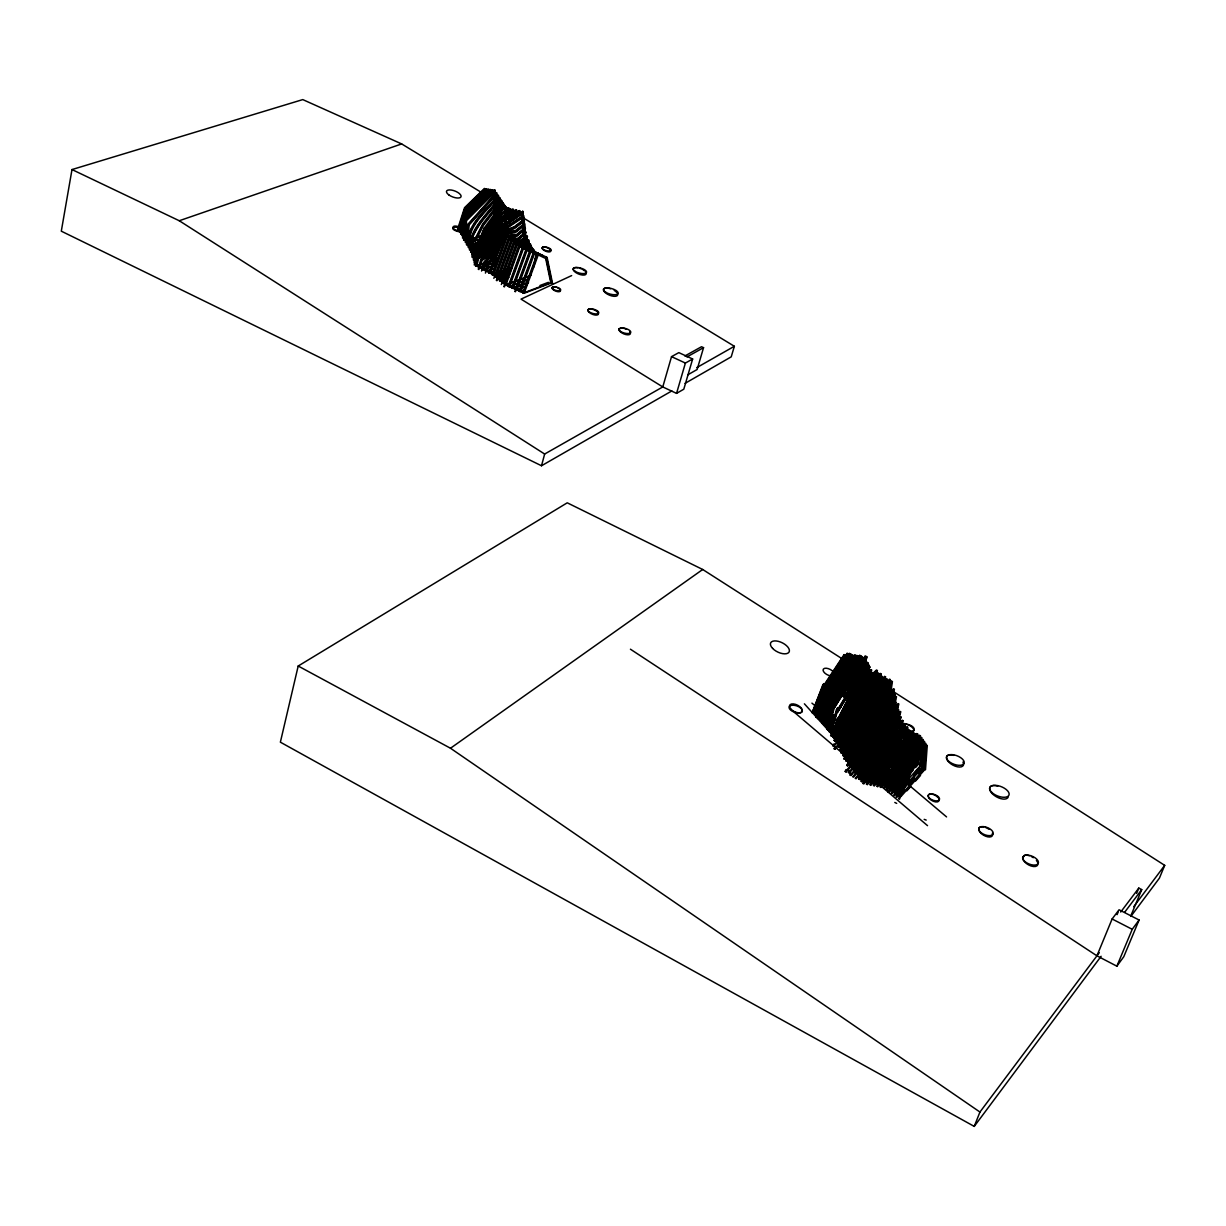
<?xml version="1.0" encoding="UTF-8"?>
<svg xmlns="http://www.w3.org/2000/svg" width="1226" height="1226" viewBox="0 0 1226 1226"><rect width="100%" height="100%" fill="white"/><g stroke="black" fill="none" stroke-linecap="round" stroke-linejoin="round"><path stroke-width="1.5" d="M498.446 209.294L498.476 205.554M499.028 209.569L497.756 197.401C486.569 212.083 467.412 225.14 469.221 245.828L477.895 242.871M499.35 208.374L499.396 204.635M499.947 208.65L499.978 204.911M466.432 244.74L467.612 224.573L496.269 192.559L496.607 195.945M467.029 245.031L468.455 224.802L495.473 194.627L496.269 212.987M467.382 243.146L467.596 233.737M525.724 243.836L525.862 237.706L519.947 241.783M526.674 241.323L526.812 235.882L518.935 241.277M508.315 223.147L508.606 211.73M508.897 223.439L509.204 212.021M509.219 222.871L509.587 208.497L503.365 206.995L491.841 220.404L485.772 229.691L479.764 244.051L474.217 247.284L471.949 257.062M509.847 221.354L510.185 208.788L503.963 207.286L492.423 220.695L486.37 230.105L480.117 245.062L474.799 248.158M522.95 234.718L523.287 225.584L516.146 231.254M523.548 235.009L523.885 225.875L515.303 232.679L502.89 233.001L493.71 257.659L488.822 264.494L486.722 271.36L493.879 268.8M523.854 234.35L524.253 223.638L514.997 230.978L510.614 231.683M524.1 243.56L524.299 238.196M524.513 232.848L524.835 223.929L515.594 231.27L502.078 231.224L492.5 256.939L487.55 263.866L485.358 271.023M1022.653 858.338L1024.292 855.487A8.459 4.337 30.4 0 1 1029.411 855.763M486.875 192.804L487.074 189.019L465.206 210.443L459.673 231.867M463.597 240.081L464.823 217.615L492.607 189.724M464.179 240.373L465.42 217.906L493.189 189.999L493.204 193.677M464.884 232.879L465.298 225.4M504.53 224.174L505.373 209.033L502.308 204.635L505.955 209.309L505.112 224.465M505.418 223.837L506.307 207.945L502.721 202.796L484.439 227.775L478.508 241.583L473.405 244.878L471.55 252.862M506.001 224.128L506.89 208.236L502.721 202.796M467.75 245.491C466.202 223.99 486.278 210.458 497.879 195.103M468.225 247.437C466.125 225.232 486.262 211.025 498.461 195.394L501.373 205.753M468.623 245.537L471.06 229.231M484.791 192.329L485.052 188.697L465.129 207.991L457.528 231.438M925.415 746.864L923.806 769.315L900.099 796.088L919.975 747.553M924.619 769.376L925.431 758.097M925.845 752.473L926.381 744.964L920.312 745.715L898.581 798.8M925.492 769.805L927.27 745.393L921.216 746.159L899.47 799.245M867.272 665.442L865.541 664.615L866.583 662.04L867.364 663.465C854.476 687.28 840.515 710.789 830.63 735.677L831.504 736.106L859.824 707.295M860.667 706.299L867.594 672.553L866.736 672.139L868.315 662.883L867.671 670.683M523.318 235.147L523.763 229.768L515.456 236.633L511.365 236.158M523.916 235.438L524.36 230.059L516.054 236.924L505.051 234.825L490.032 273.107L493.45 271.881M524.345 233.032L524.789 227.76L515.794 235.177L511.962 234.718M524.069 243.882L524.513 238.61M525.096 231.561L525.387 228.051L516.391 235.469L504.284 232.909L488.653 272.877M868.529 671.097L868.958 665.856L868.1 665.442L866.736 672.139M469.022 247.959C470.355 227.561 488.224 213.125 499.488 197.662L500.591 201.079M469.42 249.874C470.125 228.726 488.438 213.784 500.07 197.953L502.292 204.773M469.865 247.943L470.799 239.698M923.791 746.757L921.354 767.491L898.857 792.808M924.68 747.186L922.228 767.92L898.505 794.663L918.366 746.128L924.894 745.301M903.072 730.604L903.669 725.715L898.781 731.554M462.187 235.944L464.761 215.117L490.553 189.386M462.524 238.12L465.344 215.408L491.136 189.678M463.689 230.565L464.148 226.81M464.853 221.17L465.328 217.4M463.566 236.495L464.976 225.216M522.613 246.595L524.253 233.982L523.456 245.001M523.763 244.112L524.207 240.679M524.13 246.119L525.939 232.158L516.621 239.361L525.939 232.158M525.816 247.928L526.46 237.997L519.073 243.085M526.49 249.077L527.41 236.174L519.533 241.583L509.005 236.572L493.833 278.379M528.942 251.422L528.912 240.112L521.862 243.514L511.533 238.61L496.331 280.432M533.678 267.191L536.007 254.41L519.211 246.503M534.766 263.759L536.406 252.862L514.154 242.426M886.413 700.276L888.421 686.208M879.732 723.723L880.268 722.191L844.806 759.277L843.932 758.833L864.085 709.915L873.877 700.169L889.417 679.173L890.291 679.602L887.026 702.452L883.961 711.417M887.609 703.463L888.13 699.831M888.651 696.215L890.459 683.556L875.471 703.831L866.184 713.118L846.814 760.105L847.702 760.534L867.073 713.547L876.36 704.26L891.333 683.97L890.291 691.203M890.26 689.977L891.517 681.196L892.39 681.61L889.861 699.188M888.206 705.686L888.727 702.069M883.379 680.445L880.161 700.582L874.291 718.589L841.174 752.994L842.047 753.438L875.854 718.329L882.475 696.23M883.594 683.388L881.05 699.356L877.218 711.111M883.042 692.675L885.601 676.721L862.338 705.41L842.047 753.438M885.387 685.87L886.536 678.775L863.257 707.509L842.952 755.584L843.825 756.013L876.912 721.486L882.797 703.463L886.337 681.503L885.463 681.089L881.938 703.05L876.054 721.057L877.617 720.811M919.715 766.02L922.902 746.419M923.086 746.91L919.96 766.173L896.191 792.87L916.021 744.335L923.668 743.4M920.588 766.449L923.791 746.849M470.294 250.411L471.627 242.38L475.826 237.415L482.554 224.174L501.097 200.221L503.273 204.711M470.615 252.311L472.408 242.687L476.27 238.105L483.151 224.465M471.704 250.656L472.991 242.978L476.853 238.396L483.611 225.109L501.189 202.413M889.111 697.456L889.708 693.931M881.938 728.75L887.547 711.984L891.486 689.058L890.612 688.644L875.992 708.046L867.165 716.03L846.875 765.407L847.764 765.852L881.371 730.435L880.544 729.914L846.875 765.407M888.681 712.919L892.421 691.173L878.337 709.869M889.861 709.931L890.781 704.644M892.911 692.276L893.524 688.751L878.919 708.168L870.108 716.168L849.787 765.591L850.675 766.035L884.222 730.573L883.716 732.091L846.109 771.92L845.22 771.491L845.817 769.79M890.168 709.716L893.294 691.602L879.211 710.298L870.935 717.823L851.457 765.193L850.583 764.748L870.046 717.394L879.793 708.597L894.398 689.181L893.172 696.23M481.573 192.528L401.668 143.932L302.776 99.597L71.997 169.556L61.3 231.178L541.509 465.757L671.833 390.941M879.165 680.553L880.437 673.411C859.257 693.303 849.296 720.796 838.814 747.14L839.687 747.569L871.839 714.329M876.283 698.268L880.222 676.062L860.131 701.287L840.484 746.741L839.611 746.312L859.257 700.874L879.364 675.649L875.425 697.855L870.245 714.681L838.814 747.14M877.479 695.265L879.073 686.33M879.716 682.759L881.31 673.825C860.131 693.732 850.17 721.225 839.687 747.569M879.134 690.391L879.762 686.821M878.398 699.74L880.314 689.027M880.958 685.457L882.551 676.522C861.388 696.475 851.396 724.014 840.898 750.389L840.009 749.96C850.522 723.585 860.499 696.046 881.678 676.093M855.932 700.644L863.84 657.994L862.108 657.167L862.736 658.822M854.17 701.594L861.786 660.308L862.66 660.722L855.012 702.008L854.17 701.594L830.033 725.899M857.143 689.104L857.832 685.395M858.522 681.687L859.196 677.978M859.886 674.269L862.966 657.58L831.78 707.111L830.906 706.682M831.534 707.004L827.029 727.462L826.171 727.033L830.263 704.996L831.243 703.479L831.872 705.165L860.928 659.894M826.171 727.033L828.623 717.532M828.945 715.8L830.661 706.574M831.243 703.479L831.013 704.735L832.745 705.594M827.029 727.462L831.136 705.425L862.108 657.167M460.624 233.829L464.685 212.634L488.515 189.065M461.206 234.12L465.267 212.926L489.097 189.356M461.42 233.951L462.738 227.009M464.746 216.588L465.405 213.125L473.221 205.386M462.003 234.243L463.658 225.553M464.332 222.09L464.991 218.611M832.193 698.881L859.763 655.19L830.508 700.613L824.991 725.194L831.182 700.46L832.056 700.889M851.426 699.939L859.671 657.09L860.545 657.504L852.269 700.352L851.426 699.939L853.633 691.878M855.733 680.997L860.621 655.604L831.075 702.421L830.201 701.992L831.182 700.46M853.434 697.732L855.533 686.851M856.238 683.219L861.495 656.033L860.545 657.504M834.293 705.287L835.32 703.555L834.462 703.126L827.351 729.593L828.209 730.006L834.308 705.18L865.096 655.987L866.828 656.814L857.051 703.555L856.208 703.142L862.031 673.151M862.767 669.411L865.954 656.4L834.829 707.065L833.956 706.651L835.35 706.222L864.698 659.297M856.208 703.142L857.725 698.651M858.445 694.989L859.165 691.311M863.456 669.258L865.602 658.239M857.051 703.555L863.257 671.695M863.993 667.955L866.828 656.814M871.088 694.575L875.471 672.139L876.345 672.553L871.947 694.989L867.472 710.636L866.613 710.222L871.088 694.575L871.947 694.989M874.077 682.575L874.782 678.989M875.487 675.403L876.544 670.009C855.472 687.985 848.147 716.52 836.868 740.719L838.553 740.32C849.373 717.164 856.315 689.87 876.345 672.553M873.54 690.161L877.402 670.438C856.009 687.648 848.775 715.984 837.68 739.891L836.868 740.719M873.218 696.169L877.801 672.844C856.744 690.866 849.388 719.432 838.094 743.676L838.967 744.105L859.533 697.747L871.134 679.97M877.601 675.373L873.188 697.824L868.698 713.471L867.855 713.057L872.33 697.41L876.728 674.959L877.601 675.373C857.572 692.767 850.599 720.076 839.764 743.278L838.094 743.676M874.429 694.79L878.674 673.258C857.265 690.544 850.016 718.896 838.89 742.849M887.808 718.022L892.436 694.973M848.484 699.065L856.882 657.243L857.756 657.657L849.327 699.479L848.484 699.065L849.296 698.253M849.664 696.414L850.415 692.721M851.15 689.012L853.005 679.786M854.874 670.545L857.832 655.772L829.925 699.877L829.052 699.448M891.777 704.46L893.907 693.809L884.62 706.85L872.391 717.762L851.978 767.614L853.48 767.614L851.978 767.614L883.716 733.96M895.348 695.096L890.091 720.536L884.651 737.194M892.39 712.229L893.11 708.674M893.831 705.134L895.624 696.261L886.321 709.333L874.107 720.275L853.664 770.173L855.166 770.173L853.664 770.173L885.387 736.412M890.95 720.949L895.363 699.188L882.153 716.275L874.889 722.037L874 721.608L887.21 709.762L896.497 696.674L894.352 707.325M860.269 703.709L866.353 673.994M860.621 705.057L861.372 701.441M863.227 692.399L863.962 688.782M867.931 670.883L868.958 665.856M861.464 705.471L868.161 672.905M920.649 744.534L916.65 763.921L892.819 790.555L912.619 742.036M917.171 764.319L919.04 755.308M920.159 749.914L921.278 744.519M921.17 746.726L917.523 764.35L893.708 791L913.523 742.466L922.274 741.439M921.783 746.741L918.044 764.748L915.577 767.507M922.534 743.14L923.27 739.539L913.86 740.627L892.176 793.712M846.047 697.425L854.614 656.646L855.472 657.059L846.89 697.839L846.047 697.425L850.262 680.415M851.013 676.813L853.664 664.185M854.43 660.584L855.564 655.174L829.297 696.583L828.424 696.153M865.357 692.445L869.801 671.526L865.541 673.043L853.878 692.567L833.098 737.332L833.91 737.868L862.813 708.367L863.686 705.027M867.41 685.763L868.544 680.369M866.736 693.364L868.652 684.384M870.95 673.61L871.717 670.009L866.935 671.71L854.66 692.246L847.748 705.456L833.91 737.868M866.445 695.403L870.537 676.231M868.115 690.514L869.648 683.326M871.41 676.645L863.15 712.03L862.307 711.616L834.155 740.412L834.983 740.948L863.901 711.341L872.82 672.967L868.054 674.683L855.763 695.265L848.836 708.49L834.983 740.948M840.714 694.912L849.419 655.144L850.277 655.558L841.572 695.311L840.714 694.912L841.511 694.115M842.323 690.437L845.143 677.58M847.151 668.385L847.963 664.707M829.45 690.437L852.024 654.883L827.948 691.816L819.045 719.248L827.857 693.778M843.197 696.506L851.932 656.753L852.79 657.167L844.04 696.92L843.197 696.506L843.994 695.709M845.204 690.207L849.25 671.833M828.24 694.054L852.882 655.297L828.24 694.054L827.366 693.625M524.084 241.124L524.835 237.752M830.63 698.651L824.133 724.765L830.63 698.651L831.489 699.081M899.761 729.286L901.248 722.696L896.191 729.562M901.708 723.325L902.413 720.198L894.888 730.435L887.946 731.094L866.399 784.288L868.897 781.575M901.876 726.88L903.286 720.627L895.777 730.865L888.835 731.524L867.288 784.732L884.774 765.698M846.86 654.515L847.181 653.121L824.807 687.234L815.367 713.9L814.539 713.379L823.949 686.805L825.052 685.119L825.926 685.549L825.221 687.525L846.86 654.515L847.718 654.929L846.384 660.707M829.312 731.753L833.849 714.789L834.722 715.202L830.186 732.167L829.312 731.753L830.186 730.711M838.201 693.717L847.074 655.006L847.932 655.42L839.044 694.131L838.201 693.717L840.653 685.702M833.849 714.789L832.408 721.057L834.14 721.915M841.465 682.192L843.978 671.22M844.745 667.864L845.572 664.277M840.254 691.556L848.07 657.534M889.187 726.39L894.198 704.567L885.77 716.628M892.114 716.26L885.632 739.232M892.942 712.689L895.409 701.962L886.306 714.973L875.762 722.512L855.212 772.87L856.1 773.315L885.923 741.485M471.78 254.763L474.002 245.169L479.105 241.874M482.738 235.622L466.156 240.74L472.362 252.786L474.6 245.982L479.458 242.84L485.573 228.588L502.905 204.926M472.531 257.353L474.799 247.575L480.362 244.342M830.186 732.167L836.53 709.471L837.634 707.647L838.507 708.076M832.347 724.443L830.937 728.872L831.81 729.301L837.404 709.9L866.583 662.04M862.506 693.318L859.809 704.965L833.282 731.891M862.889 691.648L864.928 682.851M860.652 703.877L862.614 695.464M864.606 686.821L865.433 683.234M865.786 683.265L860.652 705.379L832.822 733.654C842.829 710.712 855.074 688.2 867.472 666.07L866.598 665.641C854.2 687.786 841.971 710.283 831.964 733.24M866.598 679.74L868.238 672.691M861.112 705.977L868.79 672.89M891.348 723.83L896.283 702.391L887.195 715.402L877.172 722.988M891.731 727.968L896.758 706.145L888.344 718.221M895.072 716.045L897.968 703.54L888.881 716.566L878.352 724.122L857.786 774.495L858.675 774.939L886.444 745.147M894.275 721.118L897.647 706.574L889.218 718.651L879.088 726.037L859.426 774.204M896.773 712.904L898.842 703.969L889.769 716.995L885.754 720.474M473.083 258.012L475.014 249.721L481.021 246.533L487.12 231.591L492.76 221.86L504.131 211.01L512.866 209.11L512.897 220.036M473.297 259.973L475.611 250.012L481.619 246.824L487.718 231.883M473.864 260.602L475.826 252.158L482.278 249.031L493.695 223.285L504.928 214.933L516.146 209.799M474.477 258.272L476.194 250.932L481.956 247.867L488.362 232.22L493.664 223.04L504.514 212.665L512.545 210.933L512.575 220.481M474.064 262.594L476.408 252.449L482.875 249.322M474.232 264.923L476.991 253.414L483.213 250.395L494.584 224.542L505.327 216.558L515.84 211.73L516.008 217.017M475.228 263.498L477.22 254.901L484.132 251.82L495.227 224.986L520.008 210.811L520.238 214.519M475.397 265.812L477.788 255.897L484.469 252.924L495.519 226.059L519.15 212.542M475.995 266.103L478.033 257.368L485.389 254.349M472.362 252.786L476.776 266.149L478.584 258.395L485.726 255.468L496.453 227.576L506.951 224.343L522.46 213.355L506.353 224.051L495.856 227.285M842.752 659.174L702.697 569.492L567.24 502.813L298.194 666.024L280.371 742.174L974.241 1126.403L1101.117 956.28M843.764 655.971L844.101 654.546L823.458 685.87L813.007 713.18L812.194 712.658L822.6 685.441L823.765 683.664L824.623 684.093M836.53 689.947L837.864 684.414M840.086 675.22L841.419 669.687M844.852 656.83L836.132 693.058L835.304 692.567L844.009 656.416L844.852 656.83L845.817 655.374M836.914 692.276L845.373 657.213M827.351 729.593L834.462 703.126M828.209 730.006L834.492 706.988L833.619 706.559M918.213 746.144L914.198 762.097L890.337 788.686L910.121 740.167M917.83 749.883L914.627 762.618L912.159 765.361M919.546 744.795L915.071 762.526L891.225 789.13L911.025 740.611L920.879 739.477M917.784 753.959L915.5 763.047L889.693 791.843L911.347 738.757L921.906 737.577M918.703 750.312L920.082 744.856M478.278 269.306L480.822 259.314L487.366 254.977L497.71 227.806L507.947 225.661L523.211 215.408L523.471 220.925M478.876 269.597L481.42 259.621L487.963 255.269M459.091 231.591L464.623 210.167L486.492 188.743M460.424 231.99L465.849 211.01L486.094 191.179M829.573 695.97L821.956 723.049L829.573 695.97L830.446 696.399M831.09 696.307L856.974 655.358L829.45 697.946L822.815 723.478L829.588 699.694M864.989 694.192L861.219 708.659L862.077 709.072L870.675 671.94L866.414 673.457L854.752 692.981L848.147 705.594L834.768 736.933M862.414 706.207L865.004 696.261M892.206 730.834L893.141 727.217M895.011 720.014L897.815 709.195L888.927 722.175L880.084 726.282L858.66 779L859.549 779.445L887.777 749.04L892.62 733.056M892.697 730.589L897.417 712.352L889.202 724.351L880.758 728.367L861.096 776.732M893.08 731.248L898.689 709.624L889.8 722.604L880.988 726.727L859.549 779.445M894.29 730.727L898.658 714.007L890.337 726.344L883.639 729.639M893.739 735.018L895.716 727.508M896.543 724.198L899.93 711.295L891.041 724.29L882.23 728.428L860.775 781.177L861.663 781.621L889.846 751.14M895.164 731.14L899.547 714.436L891.225 726.773L882.797 730.803L849.787 765.591M896.482 728.229L897.524 724.336M898.827 719.218L900.803 711.724L891.823 725.01L883.011 729.163M864.56 701.701L865.418 698.36M862.782 709.808L866.077 697.15M863.073 710.835L866.108 699.218M541.509 465.757L544.65 454.034L662.776 386.941L671.526 356.643L678.836 352.628L692.644 359.003L683.801 389.194L676.553 393.377L662.776 386.941L521.035 299.129L571.653 275.589M481.542 271.053L484.193 261.582L489.94 255.943L499.886 229.523L509.28 228.664L514.2 226.795L523.717 219.531M482.584 269.781L484.791 261.889M868.391 705.87L866.951 710.957L832.975 745.806L833.849 746.236L867.793 711.371M869.418 702.299L871.977 693.349M872.835 693.763L867.472 710.636M869.632 708.705L868.177 713.793L834.186 748.779L835.059 749.209L869.019 714.206L872.023 703.755M870.644 705.119L872.697 697.962M873.05 700.169L874.077 696.583M894.49 734.711L888.85 754.342L864.391 780.824L884.069 732.167L888.314 731.769M896.451 727.892L898.842 719.585L899.715 720.014L897.325 728.321M892.329 744.044L889.172 755.017L882.904 761.806M896.329 730.144L898.26 723.386M899.225 720.045L900.19 716.704L901.064 717.133L898.673 725.486M895.854 733.439L889.708 754.772L865.28 781.269L884.973 732.612L887.793 732.336M890.566 753.622L896.221 733.991M897.202 730.573L898.183 727.156M898.26 734.451L892.313 755.093L867.947 781.575L887.639 732.949L892.543 732.474M892.635 755.752L897.141 740.152M895.516 749.255L899.516 735.385M900.528 731.907L901.524 728.443M901.524 735.998L895.792 755.752L871.502 782.234L891.21 733.638M896.114 756.427L901.907 736.458M902.949 732.826L904.696 723.509L898.306 731.125L891.532 731.784L869.97 784.947L872.468 782.234M676.553 393.377L685.395 363.065L692.644 359.003M905.232 735.385L899.118 756.381L874.92 782.862L894.628 734.297L897.708 733.976M899.44 757.055L905.662 735.677M906.106 735.815L899.991 756.81L875.808 783.307L895.532 734.726L898.597 734.42M900.313 757.484L906.535 736.106M907.746 738.849L902.382 757.193L879.532 782.28M903.21 756.105L905.263 749.101M908.619 739.263L903.255 757.607L879.149 784.119L898.888 735.554L904.834 734.941M905.11 753.025L903.577 758.281L877.617 786.831L899.21 733.715L905.662 733.056L909.922 730.374L911.24 732.045M906.642 747.783L909.707 737.286M684.844 356L701.517 346.728L703.555 347.663L697.119 369.516L687.755 374.849M829.941 692.935L829.067 692.506L828.04 694.085L820.286 720.566L828.086 695.878M829.067 692.506L828.592 694.161L830.324 695.004M829.297 696.583L855.288 656.508L854.706 654.761L828.914 694.514L821.144 720.98L828.945 696.307M911.424 738.236L905.662 757.867L881.617 784.364L901.355 735.83L905.677 735.385M909.998 744.795L905.968 758.526L898.581 766.679M911.776 740.443L906.535 758.296L882.505 784.793L902.244 736.259L905.125 735.968M911.883 741.791L906.842 758.955L880.973 787.506L902.581 734.42L914.412 733.209M913.86 742.634L909.14 758.679L885.172 785.176L904.926 736.673L907.792 736.366M909.953 757.622L913.983 743.906M915.27 741.27L910.014 759.109L886.061 785.621L905.815 737.102L911.531 736.489M915.883 740.887L910.32 759.768L884.528 788.333L906.152 735.263L917.906 734.037M916.45 744.274L911.715 760.335L889.049 785.483M912.527 759.277L916.573 745.546M917.86 742.925L912.588 760.748L888.681 787.307L908.466 738.803L917.385 737.807M916.435 749.408L912.895 761.423L887.164 790.019L908.788 736.949L920.496 735.692M522.353 217.324L734.359 346.284L731.232 356.843L685.028 383.37M886.904 748.626L891.746 732.627M891.746 734.236L887.486 748.32L860.315 777.575L859.426 777.131L886.613 747.906L896.543 711.923L889.34 722.42M892.972 735.906L888.605 750.281L861.434 779.598L862.322 780.043L889.463 750.71L893.846 736.32M891.133 743.615L893.831 734.726M485.419 273.107L488.147 264.157L493.097 257.245M488.224 264.203L486.124 271.069L495.074 267.866M889.754 751.431L891.471 745.806M870.996 713.915L875.778 698.36M871.104 715.095L875.762 699.954M873.969 707.417L871.364 715.877L870.521 715.463M875.042 703.969L876.636 698.774M872.207 716.628L877.004 701.057M872.391 717.762L873.893 717.792L872.391 717.762L877.51 700.965L881.479 678.76L861.372 704.061L841.695 749.561L840.821 749.132L860.483 703.632L880.605 678.346L876.651 700.552L871.456 717.394L840.009 749.96M872.59 718.589L877.862 701.471M833.266 721.486L836.852 710.13M831.81 729.301L837.097 712.567L836.224 712.137M836.822 711.724L837.695 712.153L867.441 662.454M884.881 740.06L888.651 728.091M890.934 725.623L885.463 742.956L853.495 777.146L852.622 776.717L885.08 740.979L855.212 772.87M890.107 733.087L886.873 743.339L888.452 743.063M892.038 728.535L887.118 744.105L866.69 766.02M887.731 743.768L892.589 728.382M456.946 231.162L464.547 207.7L484.469 188.406M825.619 688.138L815.673 717.179L825.619 688.138L826.477 688.552M826.906 688.797L849.511 653.274L825.42 690.177L816.531 717.608L825.328 692.123M826.753 690.79L825.895 690.361L824.837 691.985L825.696 692.414L850.369 653.688M829.021 690.192L828.148 689.763L827.09 691.387L818.186 718.819L826.983 693.349M828.148 689.763L827.565 691.571L828.424 692M877.341 718.62L879.532 711.892M880.636 708.536L882.276 703.509M882.981 734.742L888.406 718.084L892.773 696.307L879.563 713.348M884.82 730.543L883.195 735.539L848.407 772.472L849.296 772.901L884.053 735.952L887.9 724.168M887.609 722.007L889.279 716.888M873.28 718.191L852.852 768.058L883.839 735.156L889.264 718.497L893.647 696.736L880.452 713.777L873.173 719.524L872.284 719.095L885.494 707.279L894.796 694.222L889.019 720.735M887.057 731.278L884.865 737.991L850.093 775.031L850.982 775.476L886.214 736.918M889.861 724.29L885.509 737.608L854.537 770.602L875.609 720.306L874.107 720.275L874.996 720.704M890.704 723.187L891.823 719.754M489.251 273.168L504.453 234.534M491.626 266.226L489.435 272.816L494.568 270.961M831.504 736.106C841.388 711.218 855.334 687.694 868.207 663.864L866.491 663.036M832.975 745.806L833.527 744.151M833.849 746.236L834.37 744.672M834.186 748.779L834.753 747.124M835.059 749.209L835.596 747.645M881.663 726.589L883.333 721.578M884.452 718.237L885.57 714.896M883.272 729.056L888.084 714.712M883.961 728.397L885.632 723.386M887.317 718.375L889.555 711.693M889.54 713.333L883.532 731.263L882.659 730.849M879.303 720.704L885.279 703.264L888.36 681.533L873.372 701.793L874.245 702.222L889.233 681.947L886.137 703.678L879.563 722.865M880.053 719.892L881.279 716.321M883.103 710.957L886.168 702.038M880.881 720.398L882.72 715.019M881.371 722.712L886.75 707.019M883.333 718.329L884.559 714.758M885.785 711.187L887.011 707.617M887.609 707.433L881.617 724.872L846.905 761.361L846.017 760.932L866.2 711.984L875.992 702.222L891.517 681.196M887.256 709.839L889.111 704.46M846.109 771.92L846.676 770.326M814.539 713.379L825.052 685.119M815.367 713.9L824.623 689.211M824.117 689.211L824.975 689.64L848.04 653.535M491.933 274.731L506.491 234.549L517.219 239.652M492.53 275.022L507.104 234.84M507.212 236.649L493.358 274.854L512.269 268.019M848.407 772.472L849.036 770.725M849.296 772.901L849.879 771.261M495.074 276.938L509.618 236.879M509.725 238.672L495.84 276.892L509.587 271.896M496.928 280.723L512.131 238.901M499.472 280.739L514.046 240.633M500.07 281.03L514.659 240.924M514.767 242.733L500.836 280.984L507.702 278.471M501.327 284.524L516.575 242.671M502.568 283.083L517.173 242.963M503.84 286.577L519.104 244.71M504.438 286.884L519.701 245.001M519.809 246.794L505.848 285.091L529.847 276.218M850.093 775.031L850.721 773.299M850.982 775.476L851.564 773.836M508.146 286.47L522.782 246.334L543.026 255.682M508.744 286.761L523.395 246.641M523.487 248.434L509.51 286.715L528.329 279.743M511.809 288.095L526.475 247.974M512.407 288.401L527.073 248.265M527.18 250.058L513.188 288.355L528.544 282.624M514.843 291.466L530.153 249.598M515.441 291.773L530.766 249.905M530.858 251.698L516.851 289.98L525.372 286.792M519.15 291.359L533.846 251.238L547.102 257.399L552.62 283.742M519.747 291.65L534.444 251.529M534.551 253.322L520.514 291.604L523.916 290.317M495.672 258.226L504.882 233.201M522.812 292.983L537.524 252.878M523.425 293.29L538.137 253.169M538.229 254.962L524.192 293.229L551.348 282.976L546.26 258.747L537.616 254.671M493.113 257.368L502.675 231.515M490.446 256.632L500.499 229.814L509.878 228.956L514.797 227.086L524.314 219.806L524.391 232.48M812.194 712.658L823.765 683.664M823.136 688.001L813.007 713.18M490.553 235.561L483.872 252.633L477.19 255.606M974.241 1126.403L979.942 1112.043L1099.293 952.694M489.159 233.737L482.615 250.104L476.393 253.108M860.208 776.288L879.87 727.938L883.364 726.466M862.215 778.755L882 730.068M861.663 781.621L883.118 728.857L891.93 724.719M863.104 779.184L882.889 730.512L891.317 726.466M873.387 785.575L894.949 732.443L901.57 731.799L906.872 726.681M878.965 781.943L897.984 735.125M907.133 732.32L906.826 729.133L901.662 734.098L880.084 787.077L882.551 784.349M875.609 723.984L856.009 772.028L856.882 772.472M856.1 773.315L876.651 722.942L883.502 718.605M856.851 772.579L876.498 724.413L886.659 717.057L895.087 704.981L890.061 726.803L885.203 742.19L884.344 741.776M858.675 774.939L879.257 724.566L886.076 720.214M887.793 786.877L907.562 738.359M888.804 791.398L910.458 738.328L921.033 737.163M891.287 793.268L912.956 740.197L922.396 739.109M893.769 795.138L915.47 742.052L923.776 741.086M852.591 767.185L873.004 717.363M873.893 717.792L853.664 767.185L852.76 766.771M854.277 769.744L874.72 719.877M875.609 720.306L855.35 769.744L854.445 769.33M896.099 796.931L917.799 743.845L924.986 742.971M897.616 794.218L917.462 745.684M896.988 797.375L918.703 744.289L925.875 743.4L922.963 768.074L918.013 773.652M844.806 759.277L864.974 710.344M846.905 761.361L867.088 712.413L876.866 702.651L892.39 681.61M847.764 765.852L868.054 716.459L867.165 716.03M850.675 766.035L870.996 716.612M1096.933 955.82L1112.105 918.979L1119.077 909.769L1139.092 920.006L1123.782 956.709L1116.871 966.18L1096.933 955.82L630.425 649.198M1117.07 914.642L1118.403 911.393M1136.594 893.402L1138.801 888.099L1141.728 889.586L1130.724 916.098M881.387 683.924L1164.7 865.357L1159.428 878.107L1130.847 916.42M841.174 752.994L861.449 704.981L884.728 676.292M883.67 678.606L861.464 705.961L841.971 752.166L842.844 752.595L862.353 706.391L884.528 679.035L881.019 700.996L875.149 719.003L874.291 718.589M885.463 681.089L863.273 708.505L843.749 754.741L844.622 755.17L864.146 708.935L886.337 681.503M843.825 756.013L864.146 707.938L887.409 679.189L883.685 702.237L877.126 722.298L876.268 721.884L876.789 720.29L842.952 755.584M1116.871 966.18L1132.226 929.308L1139.092 920.006M837.741 741.148L858.292 694.851L869.878 677.12M834.967 739.585L848.361 708.199L854.982 695.586L866.659 676.016L869.495 675.005M835.841 740.014L849.235 708.628L855.855 696L867.533 676.445L871.778 674.898M489.082 233.798L494.293 223.576L505.526 215.209L516.728 210.09L516.912 215.607M473.665 233.676L481.067 221.339L498.875 199.623L500.79 205.462M833.45 708.705L834.492 706.988M837.619 710.421L864.575 666.193M837.695 712.153L867.364 663.465L870.046 667.511L868.207 663.864M834.829 707.065L835.35 706.222M835.488 704.184L864.851 657.259M831.78 707.111L861.786 660.308M863.84 657.994L862.889 659.481L862.016 659.067M831.075 702.421L860.376 656.875L859.518 656.462M829.925 699.877L857.572 657.059M857.756 657.657L858.706 656.186L849.327 699.479M830.446 693.042L853.465 657.55L855.196 658.393M855.472 657.059L856.422 655.604L846.89 697.839M825.696 692.414L850.078 655.036M850.277 655.558L851.227 654.102L841.572 695.311M852.79 657.167L853.74 655.711L844.04 696.92M824.975 689.64L847.718 654.929M847.932 655.42L848.898 653.948M824.792 684.736L842.798 657.412M844.959 654.96L823.489 688.46L822.631 688.031M824.654 686.683L843.657 657.826M865.357 780.824L862.859 783.537L884.39 730.313L891.501 729.654L900.19 716.704M891.823 730.037L898.842 719.585M890.045 755.446L863.748 783.981L885.279 730.757L892.375 730.083L901.064 717.133M891.7 731.953L899.715 720.014M899.823 711.586L890.934 724.581L882.122 728.734M894.474 698.759L881.279 715.846M875.41 709.731L889.509 691.066L885.8 712.781L879.808 730.696L880.666 731.11L886.674 713.195L890.382 691.479L876.283 710.16L868.008 717.685L848.561 765.009L847.672 764.58L867.119 717.256L876.866 708.459L891.486 689.058M503.319 203.087L485.573 228.588M895.057 732.734L902.121 723.11L893.187 755.523L868.82 782.019L888.528 733.378L891.792 733.056M874.245 702.222L864.958 711.478L845.603 758.434L844.729 758.005L864.069 711.049L874.751 700.598L890.291 679.602M1133.713 906.719L1164.7 865.357M1124.809 912.052L1141.728 889.586M1120.717 912.037L1138.801 888.099M483.013 224.818L501.695 200.512L503.871 205.003M838.921 726.144L839.887 724.949L839.013 724.535M839.994 729.209L840.959 728.014L840.086 727.6M499.472 199.915C488.684 214.734 471.489 228.603 470.462 248.234L474.002 247.024M468.209 224.864L496.852 192.85L497.771 212.389M899.669 731.983L904.558 726.144L896.666 756.181L872.391 782.678L892.114 734.067L895.271 733.761M472.225 242.671L476.408 237.706M479.105 217.86L497.174 197.125M906.903 790.831L910.627 786.632M915.577 781.023L920.527 775.414M898.214 795.981L901.938 791.797M909.355 783.429L914.305 777.836M899.608 790.034L894.658 795.582L916.358 742.496L924.649 741.515M903.301 785.866L909.477 778.939M913.186 774.771L919.347 767.828M893.417 792.333L897.11 788.195M899.562 785.437L902.029 782.678M905.723 778.541L913.125 770.265M893.723 785.912L897.417 781.805M899.869 779.062L909.707 768.104M888.727 786.862L886.275 789.59L907.899 736.519L919.623 735.263M891.179 784.134L894.857 780.058M897.309 777.33L900.987 773.238M903.439 770.526L905.891 767.798M908.343 765.07L912.021 760.994M886.107 785.176L883.639 787.889L905.248 734.818L917.017 733.608M888.559 782.449L892.237 778.372M894.704 775.66L897.156 772.932M900.849 768.855L904.527 764.779M906.979 762.066L909.447 759.338M885.019 781.636L888.712 777.56M891.179 774.832L896.114 769.407M887.915 771.062L874.276 786.019L895.854 732.872L902.459 732.229M892.865 765.637L899.072 758.833M887.854 774.158L876.728 786.387L898.306 733.271L904.773 732.627L909.033 729.945L910.366 731.615M890.337 771.445L900.221 760.564M884.544 773.345L887.026 770.633M893.233 763.844L895.716 761.131M887.256 762.986L893.509 756.181M874.95 779.521L878.69 775.445M881.172 772.717L883.67 770.005M888.651 764.58L892.375 760.503M871.395 778.847L876.391 773.422M878.889 770.694L881.387 767.982M886.383 762.557L890.137 758.48M867.87 778.112L871.625 774.035M875.379 769.959L880.406 764.534M888.697 750.005L861.541 779.307L862.43 779.751L889.57 750.419M864.621 777.023L874.874 765.943M877.448 763.185L888.988 750.726M858.66 779L866.368 770.725M868.928 767.951L880.483 755.523M857.786 774.495L887.609 742.542M864.131 768.748L855.196 778.341L856.085 778.771L885.433 747.262M845.22 771.491L862.093 753.638M864.698 750.894L882.858 731.677M846.017 760.932L880.758 724.459L882.322 724.198M843.932 758.833L878.705 722.451M840.898 750.389L873.065 717.041M868.698 713.471L869.449 712.704M866.613 710.222L867.364 709.456M835.212 735.171L861.985 707.877M834.492 731.753L838.369 727.815M840.944 725.21L847.381 718.666M857.694 708.184L860.269 705.563M466.738 241.032L466.447 220.649L494.354 192.421L465.849 220.358L465.926 225.553M465.236 242.334L464.899 220.113L494.66 190.045L495.718 213.247M465.819 242.625L465.497 220.404L495.243 190.321M465.711 217.937L468.301 215.332M481.297 202.275L490.385 193.126M466.294 218.228L492.27 192.099M852.269 700.352L853.081 699.54M465.558 215.515L469.573 211.516M477.588 203.516L484.27 196.85M466.141 215.807L490.201 191.792M465.987 213.401L488.147 191.486M839.044 694.131L839.841 693.349M816.286 715.279L817.895 715.019M887.869 791.889L890.474 789.314M893.095 786.724L902.734 777.223M484.806 262.165L490.538 256.249M465.252 210.734L472.01 204.114M480.102 196.175L485.496 190.888M484.04 190.873L465.696 208.635L458.861 229.737L462.386 228.572M465.114 208.343L476.899 196.926M902.075 732.428L907.761 727.11L908.098 730.757M493.067 222.749L503.917 212.374L511.962 210.642L511.993 220.19M517.541 239.744L524.253 233.982M516.79 241.185L524.851 234.273M494.001 224.251L504.729 216.266L515.257 211.439L515.472 218.489M477.435 257.077L484.791 254.043L495.549 226.074L506.614 222.672L522.69 211.286L525.08 232.112M477.987 258.104L485.128 255.161L496.147 226.366L507.212 222.963L523.287 211.577M298.194 666.024L450.494 748.243L702.697 569.492M481.404 260.142L487.779 255.897L498.308 228.097L508.545 225.952L523.793 215.684L523.977 219.362M474.018 245.69L478.86 242.549L484.439 227.775M884.452 721.608L878.199 725.593L858.583 773.652L859.472 774.096M906.229 734.052L909.048 732.29L910.228 733.761M696.736 367.647L734.359 346.284M890.444 726.037L883.747 729.332M885.111 725.731L888.314 723.922M507.61 227.071L522.337 217.217L522.889 228.618M686.897 356.95L703.555 347.663M496.438 224.971L518.552 212.251L518.767 215.791M475.596 250.625L481.358 247.575L487.764 231.929L493.358 222.151L504.714 211.286L513.464 209.401L513.479 218.504M522.429 243.882L527.486 241.445L527.916 244.756M521.341 245.001L528.084 241.737L528.743 246.702M521.265 243.208L528.314 239.821L528.697 242.702M476.623 254.61L483.534 251.529L494.63 224.695L519.41 210.535L519.64 214.244M510.552 229.446L513.97 228.159L522.812 221.4L522.889 234.442M519.916 291.298L525.019 289.382M539.9 285.535L548.359 282.348M516.253 289.673L526.475 285.842M512.575 288.049L527.946 282.317M508.913 286.424L529.448 278.808M498.905 257.828L476.194 265.858L492.76 274.547L505.25 284.8L530.965 275.298M502.737 282.746L506.169 281.474M506.767 281.781L503.334 283.037L517.28 244.756L522.46 247.192M497.741 278.639L509.771 274.256M508.652 275.176L498.338 278.946L512.238 240.694L526.536 247.376L532.038 247.805L534.551 250.732M500.239 280.693L508.821 277.551M495.243 276.601L510.721 270.977M492.76 274.547L511.671 267.712M871.962 672.553L867.18 674.269L854.89 694.851L847.963 708.061L834.155 740.412L835.029 740.841M497.679 261.644L480.086 267.881L482.002 260.433L488.377 256.188L498.584 229.385L508.192 227.362L522.935 217.508L523.104 221.308M482.814 269.337L495.212 264.908M495.81 265.199L483.412 269.628L485.404 262.456L491.044 256.924L500.744 231.193L509.449 230.381L514.568 228.45L523.41 221.691L523.487 234.733M476.776 266.149L497.741 258.732M483.718 264.464L488.959 262.609M479.504 267.59L497.082 261.353M870.843 669.595L866.077 671.296L853.786 691.832L846.875 705.027L833.098 737.332L833.956 737.745M477.328 256.786L485.956 253.782M478.094 257.016L485.327 254.487M472.96 253.077L488.546 247.683M476.669 254.15L485.542 251.069M486.124 251.361L473.726 255.667L475.397 248.449L480.699 245.353L486.967 230.396L492.745 221.538L503.702 208.788L509.25 210.121M71.997 169.556L179.257 220.741L401.668 143.932M475.826 251.591L487.963 247.391M472.102 244.357L480.791 241.399M471.014 241.905L480.071 238.84M480.653 239.116L467.98 243.438L469.052 225.094L496.055 194.903L496.852 213.263M469.711 239.545L482.155 235.346M459.934 230.044L462.401 229.231M463.566 227.699L458.279 229.446L464.01 237.675M523.625 246.901L529.709 245.476L531.164 249.261M523.594 245.154L529.862 243.698L530.965 246.579M502.798 228.082L506.001 227.408M514.705 232.388L506.982 232.955M914.78 736.136L916.849 735.922M901.677 733.976L913.523 732.78M500.147 230.902L508.851 230.09M525.908 248.817L531.333 249.23L533.586 251.836M525.939 247.085L531.44 247.514L533.954 250.441M503.12 208.512L508.667 209.83M924.174 819.366L926.197 820.087M522.966 291.911L506.031 284.401L493.618 274.226L477.527 265.781L475.933 260.341M505.25 284.8L523.579 292.937L550.75 282.67L545.662 258.441M671.526 356.643L685.395 363.065M522.889 248.127L538.321 255.192M506.614 236.357L513.219 239.484M509.127 238.38L524.192 245.445L530.46 243.989L532.099 248.311M868.192 668.752L869.05 669.166L867.472 666.07M868.544 678.284L869.418 678.698M869.801 681.135L870.675 681.549M864.974 658.04L865.847 658.454M864.591 660.032L865.449 660.446M858.568 657.933L860.3 658.776M851.733 656.232L852.591 656.646M855.763 658.117L857.495 658.944M867.349 664.446L866.491 664.032L865.449 676.921L866.307 677.334M848.254 656.079L849.97 656.906M850.783 657.703L852.499 658.531M860.223 668.814L861.081 669.227M871.364 694.146L872.238 694.56M873.173 696.644L874.046 697.073M881.096 701.747L881.969 702.176M866.966 695.908L867.824 696.322M873.877 700.169L874.751 700.598M493.94 200.129L497.894 202.459M875.992 702.222L876.866 702.651M857.48 695.219L858.353 695.648M875.471 703.831L876.36 704.26M886.689 711.57L887.547 711.984M858.721 698.115L859.595 698.544M875.992 708.046L876.866 708.459M861.464 705.961L862.353 706.391M847.089 699.985L847.963 700.398M847.442 700.245L848.3 700.674M863.273 708.505L864.146 708.935M851.181 707.923L852.055 708.352M852.422 710.835L853.296 711.264M891.501 729.654L892.375 730.083M904.926 736.673L905.815 737.102M901.355 735.83L902.244 736.259M855.794 718.865L856.683 719.294M857.602 721.409L858.476 721.853M893.386 740.381L894.26 740.81M838.523 692.322L839.335 692.889M841.021 693.518L841.864 693.931M846.323 696.062L847.135 696.659M843.503 695.127L844.331 695.617M857.005 702.329L857.863 702.743M823.949 686.805L824.807 687.234M892.528 741.546L893.402 741.975M839.979 706.559L840.837 706.988M833.45 704.751L835.182 705.609M830.263 704.996L832.01 705.854M836.53 709.471L838.278 710.329M837.68 739.891L838.553 740.32M867.625 758.036L868.514 758.465M869.648 760.488L870.537 760.917M812.976 711.892L813.834 712.306M816.976 714.789L817.834 715.202M819.489 716.413L820.347 716.842M831.519 722.191L833.251 723.049M821.527 718.221L822.385 718.651M816.455 716.413L817.313 716.827M818.968 718.053L819.826 718.467M821.068 719.769L821.926 720.198M823.136 720.765L823.995 721.195M825.267 722.528L826.125 722.957M822.753 722.252L823.611 722.666M824.96 723.938L825.818 724.367M827.014 726.175L827.872 726.604M828.163 728.765L829.021 729.194M827.841 729.102L828.699 729.531M830.14 730.926L830.998 731.355M894.811 802.448L896.696 803.382M1112.105 918.979L1132.226 929.308M506.047 207.409L519.088 215.347M815.321 712.612L816.148 713.134M179.257 220.741L544.65 454.034M850.798 664.339L860.453 670.515M863.671 672.584L878.168 681.855M450.494 748.243L979.942 1112.043M460.639 227.729L462.784 229.86M811.934 703.126L884.329 764.304M891.563 770.434L946.564 816.914M792.303 710.559L846.109 756.365M849.02 758.833L853.388 762.541M856.3 765.024L927.53 825.65M804.394 703.816L840.454 743.891M908.159 731.861L909.355 733.332M460.991 231.576L463.167 234.702M500.591 202.121L502.246 205.539M529.111 245.185L530.567 248.97M546.505 257.108L552.022 283.436M497.511 198.765L498.492 203.685M905.953 728.704L906.244 731.891M522.69 211.286L523.517 220.619M524.161 228.082L524.498 231.821M522.46 213.355L523.073 220.45M521.862 213.063L522.95 225.492M524.146 223.04L524.575 232.235M494.66 190.045L494.737 193.861M494.86 199.593L495.181 214.872M494.354 192.421L494.798 213.186M493.802 193.739L494.293 216.542M524.421 237.921L524.437 241.537M497.128 201.033L497.174 208.405M617.521 293.612A7.632 3.203 22.6 0 1 611.82 295.956A7.632 3.203 22.6 0 1 603.468 290.102A7.632 3.203 22.6 0 1 610.594 288.754M614.195 290.409A7.632 3.203 22.6 0 1 616.816 292.554M585.4 271.697A6.973 2.912 22.3 0 1 582.365 275.038A6.973 2.912 22.3 0 1 573.507 270.318A6.973 2.912 22.3 0 1 578.059 267.789M579.745 268.249A6.973 2.912 22.3 0 1 581.446 268.923M583.024 269.766A6.973 2.912 22.3 0 1 584.373 270.716M452.869 228.802A5.195 1.916 14 0 0 456.317 230.978A5.195 1.916 14 0 0 461.267 231.591L458.984 231.407A5.226 2.191 21 0 1 453.007 227.162A5.226 2.191 21 0 1 459.489 227.101M452.976 227.791A5.195 1.916 14 0 1 459.29 227.852M462.279 229.446A5.195 1.916 14 0 1 462.754 230.028M487.044 249.322A4.935 2.069 21.4 0 1 485.281 247.974M597.997 312.538A5.64 2.406 22.5 0 1 593.108 314.561A5.64 2.406 22.5 0 1 588.419 309.335A5.64 2.406 22.5 0 1 597.277 311.726M629.781 331.771A6.161 2.651 22.9 0 1 625.98 334.591A6.161 2.651 22.9 0 1 618.931 329.38L620.739 328.016A6.161 2.651 22.9 0 1 626.348 329.242M559.93 289.52A4.444 1.885 22.1 0 1 557.6 291.65A4.444 1.885 22.1 0 1 552.129 288.279A4.444 1.885 22.1 0 1 556.343 287.313M557.432 287.742A4.444 1.885 22.1 0 1 559.286 288.892M493.802 211.991A4.598 1.885 21.3 0 1 493.771 213.968M913.784 729.884A6.222 3.111 28 0 1 910.382 732.213M905.999 730.589A6.222 3.111 28 0 1 904.696 729.669M903.639 728.642A6.222 3.111 28 0 1 902.888 727.585M902.505 726.589A6.222 3.111 28 0 1 902.505 725.7L903.593 724.474A6.222 3.111 28 0 1 908.864 725.133A6.222 3.111 28 0 1 913.401 728.872M834.048 736.274A6.636 3.417 27.5 0 1 839.871 733.209A6.636 3.417 27.5 0 1 845.082 740.458A6.636 3.417 27.5 0 1 834.86 737.408M891.517 770.235A6.682 3.433 28.2 0 1 884.452 770.035A6.682 3.433 28.2 0 1 879.716 764.288A6.636 3.28 20.2 0 0 884.758 769.223A6.636 3.28 20.2 0 0 892.007 768.917M881.862 762.541A6.682 3.433 28.2 0 0 880.053 763.461A6.636 3.28 20.2 0 1 881.862 762.48M883.195 762.511A6.682 3.433 28.2 0 1 887.869 764.089M883.241 762.357A6.636 3.28 20.2 0 1 889.555 764.288M890.781 765.208A6.636 3.28 20.2 0 1 892.344 768.12M792.808 711.555A6.958 3.402 18.9 0 1 791.444 705.287A6.958 3.402 18.9 0 1 802.141 709.839A6.958 3.402 18.9 0 1 794.463 712.275M1037.84 863.38A8.459 4.337 30.4 0 1 1031.051 865.985A8.459 4.337 30.4 0 1 1022.668 858.353M1031.403 856.576A8.459 4.337 30.4 0 1 1033.319 857.694M1036.414 860.483A8.459 4.337 30.4 0 1 1037.365 861.97M992.355 833.19A7.708 3.954 29.7 0 1 987.742 836.852A7.708 3.954 29.7 0 1 979.022 830.584A7.708 3.954 29.7 0 1 983.62 826.906M985.413 827.397A7.708 3.954 29.7 0 1 988.953 829.282M1008.308 796.716A10.36 5.195 29.4 0 1 998.608 797.896A10.36 5.195 29.4 0 1 989.627 788.931A10.36 5.195 29.4 0 1 997.749 786.157M938.779 798.708A6.038 3.111 28.9 0 1 933.277 801.268A6.038 3.111 28.9 0 1 928.833 794.54A6.038 3.111 28.9 0 1 938.089 797.666M962.977 762.051A9.41 4.705 28.7 0 1 957.46 766.817A9.41 4.705 28.7 0 1 946.625 758.756A9.41 4.705 28.7 0 1 953.997 755.385M909.278 730.941A6.191 2.973 20.1 0 0 913.401 727.386A6.191 2.973 20.1 0 0 903.593 724.474L902.489 725.685A6.191 2.973 20.1 0 0 902.535 726.497M904.88 729.179A6.191 2.973 20.1 0 1 902.964 727.401M867.15 695.341A6.161 3.08 27.4 0 1 870.383 700.506A6.161 3.08 27.4 0 1 864.161 700.674M861.449 698.989A6.161 3.08 27.4 0 1 859.702 696.95M859.334 695.985A6.161 3.08 27.4 0 1 862.813 693.747M833.818 675.235A6.099 3.05 26.8 0 1 824.776 673.059A6.099 3.05 26.8 0 1 826.186 668.216A6.099 3.05 26.8 0 1 834.262 673.702M1022.699 857.127L1022.668 858.277A8.398 4.199 22.4 0 0 1033.518 865.081A8.398 4.199 22.4 0 0 1036.874 859.288A8.398 4.199 22.4 0 0 1024.292 855.487L1022.699 857.127M926.304 747.293L924.68 769.744L900.987 796.532L920.864 747.998L926.304 747.293M905.585 723.938L896.988 756.856L870.858 785.391L892.421 732.213L899.194 731.554L905.585 723.938M619.161 328.737L618.931 329.319A6.115 2.375 15.6 0 0 626.302 333.457A6.115 2.375 15.6 0 0 630.041 330.759A6.115 2.375 15.6 0 0 620.739 328.016L619.161 328.737M542.674 247.223L542.244 247.591A4.643 1.916 21.9 0 0 546.919 251.636A4.643 1.916 21.9 0 0 550.428 249.859A4.643 1.916 21.9 0 0 543.363 247.039L542.26 247.575A4.613 1.701 14.8 0 0 547.148 250.824A4.613 1.701 14.8 0 0 550.612 249.077A4.613 1.701 14.8 0 0 543.348 247.024L542.674 247.238M605.721 292.263A7.601 2.866 15.4 0 0 617.981 293.704A7.601 2.866 15.4 0 0 608.801 288.003A7.601 2.866 15.4 0 0 605.721 292.263M575.163 271.36A6.942 2.59 15.1 0 0 586.396 272.708A6.942 2.59 15.1 0 0 578.09 267.559A6.942 2.59 15.1 0 0 575.163 271.36M589.2 311.879A5.609 2.161 15.3 0 0 598.472 313.32A5.609 2.161 15.3 0 0 592.357 308.967A5.609 2.161 15.3 0 0 589.2 311.879M553.355 289.351A4.429 1.686 14.9 0 0 560.543 290.194A4.429 1.686 14.9 0 0 555.286 286.884A4.429 1.686 14.9 0 0 553.355 289.351M448.9 194.949A7.77 3.172 21 0 0 460.976 196.88A7.77 3.172 21 0 0 451.459 190.061A7.77 3.172 21 0 0 448.9 194.949M790.54 708.659A7.004 3.601 26.8 0 0 801.697 712.122A7.004 3.601 26.8 0 0 795.521 704.352A7.004 3.601 26.8 0 0 790.54 708.659M991.757 792.379A10.314 4.996 21.5 0 0 1008.492 795.858A10.314 4.996 21.5 0 0 997.918 785.651A10.314 4.996 21.5 0 0 991.757 792.379M981.137 832.73A7.662 3.816 21.7 0 0 993.075 833.987A7.662 3.816 21.7 0 0 983.696 826.63A7.662 3.816 21.7 0 0 981.137 832.73M929.323 798.034A6.007 2.973 20.9 0 0 939.147 800.072A6.007 2.973 20.9 0 0 933.139 794.096A6.007 2.973 20.9 0 0 929.323 798.034M948.326 760.886A9.364 4.521 20.8 0 0 963.59 764.089A9.364 4.521 20.8 0 0 954.15 754.909A9.364 4.521 20.8 0 0 948.326 760.886M772.595 648.401A10.298 5.149 26.1 0 0 788.839 652.385A10.298 5.149 26.1 0 0 778.265 641.321A10.298 5.149 26.1 0 0 772.595 648.401"/></g></svg>
